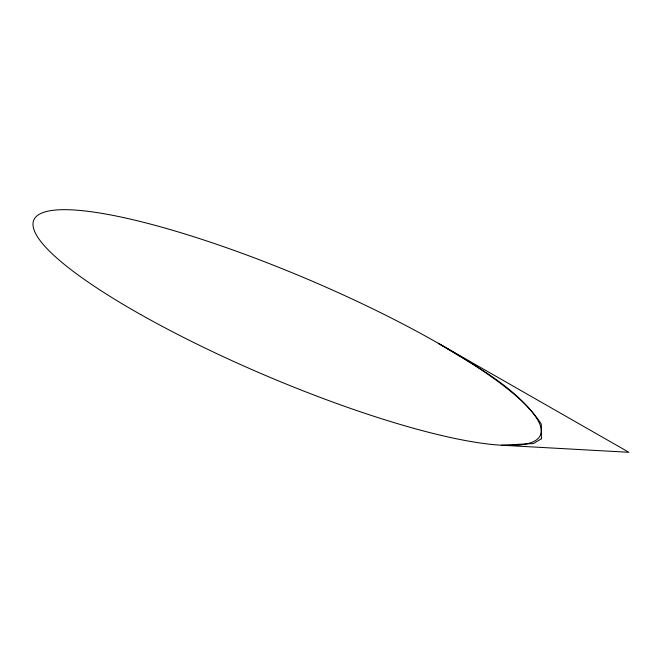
<?xml version="1.0" encoding="UTF-8"?>
<svg xmlns="http://www.w3.org/2000/svg" width="662" height="662" viewBox="0 0 662 662"><rect width="100%" height="100%" fill="white"/><g stroke="black" fill="none" stroke-linecap="round" stroke-linejoin="round"><path stroke-width="0.99" d="M541.433 438.749L533.423 443.54L501.366 445.212L628.9 452.295L438.227 343.255C475.184 366.028 516.567 386.84 541.284 424.036L541.433 438.749M140.807 314.615A275.185 52.521 23 0 0 540.217 435.522A275.185 52.521 23 0 0 180.296 232.561A275.185 52.521 23 0 0 140.807 314.615"/></g></svg>
